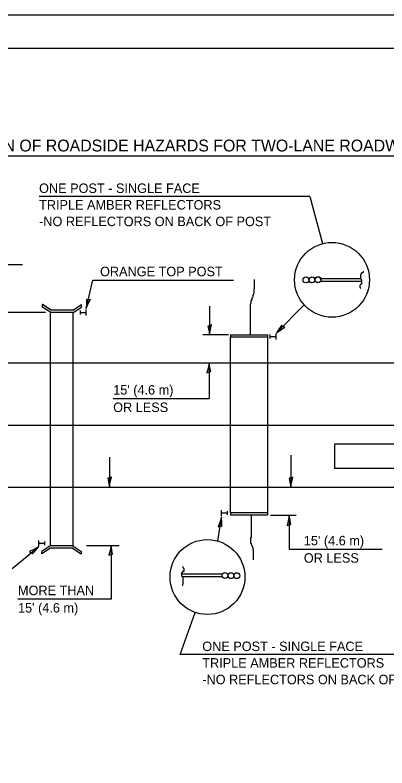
# Model space of a CAD drawing. Extents: x 99355 to 100035, y 99510 to 99962.
# Drawn here: x 99515.2 to 99626.8, y 99735.9 to 99962.2 of the extents above; entities that cross this region are included whole.
import ezdxf

# ---------------------------------------------------------------- set-up
doc = ezdxf.new("R2010")
doc.units = 0
for name, color, linetype in [('Design_EX_Roadway Dimensions', 7, 'Continuous'), ('Design_PR_PMK Symbols', 7, 'Continuous'), ('Design_PR_Roadway Dimensions', 7, 'Continuous'), ('Design_PR_Roadway Notes', 7, 'Continuous'), ('Level 2', 7, 'Continuous'), ('Level 29', 7, 'Continuous'), ('Level 3', 7, 'Continuous'), ('Level 37', 7, 'Continuous'), ('Level 43', 7, 'Continuous'), ('Level 55', 7, 'Continuous'), ('Sheets_50 Reference Boundary', 7, 'Continuous'), ('Sheets_General Details', 7, 'Continuous'), ('Sheets_Printer Plotting Border', 7, 'Continuous'), ('Stage_Construction Traffic Control', 7, 'Continuous')]:
    doc.layers.add(name, color=color, linetype=linetype)

msp = doc.modelspace()

# ---------------------------------------------------------------- linework, layer by layer
at = {"layer": 'Design_PR_PMK Symbols'}
for p, q in [((99606.87, 99883.06), (99618.88, 99883.06)), ((99606.87, 99882.21), (99619.18, 99882.21)), ((99534.67, 99873.38), (99534.67, 99872.24)), ((99534.67, 99872.81), (99536.46, 99872.81)), ((99536.46, 99873.72), (99536.46, 99871.91)), ((99591.69, 99866.16), (99591.69, 99865.02)), ((99593.47, 99866.5), (99593.47, 99864.68)), ((99591.69, 99865.59), (99593.47, 99865.59)), ((99577.15, 99811.64), (99577.15, 99813.45)), ((99578.93, 99812.55), (99577.15, 99812.55)), ((99578.93, 99811.97), (99578.93, 99813.12)), ((99522.34, 99802.52), (99522.34, 99804.33)), ((99524.12, 99803.42), (99522.34, 99803.42)), ((99524.12, 99802.85), (99524.12, 99803.99)), ((99577.41, 99794.21), (99565.17, 99794.21)), ((99577.41, 99793.36), (99565.45, 99793.36))]:
    msp.add_line(p, q, dxfattribs=at)
for points in [[(99619.87, 99885.03), (99619.73, 99885.03), (99619.73, 99884.89), (99619.44, 99884.89), (99619.44, 99884.75), (99619.31, 99884.75), (99619.16, 99884.75), (99619.16, 99884.61), (99619.16, 99884.46), (99619.02, 99884.46), (99619.02, 99884.33), (99619.02, 99884.18), (99618.88, 99884.18), (99618.88, 99884.04), (99618.88, 99883.9), (99618.88, 99883.76), (99618.88, 99883.62), (99618.88, 99883.48), (99618.88, 99883.34), (99618.88, 99883.2), (99618.88, 99883.06), (99618.88, 99882.92), (99619.02, 99882.92), (99619.02, 99882.78), (99619.16, 99882.78), (99619.16, 99882.63), (99619.16, 99882.49), (99619.16, 99882.35), (99619.16, 99882.21), (99619.16, 99882.07), (99619.16, 99881.79), (99619.16, 99881.65), (99619.16, 99881.51), (99619.16, 99881.37), (99619.02, 99881.37), (99619.02, 99881.23), (99618.88, 99881.23), (99618.88, 99881.09), (99618.74, 99880.94), (99618.74, 99880.81), (99618.74, 99880.66), (99618.74, 99880.52), (99618.74, 99880.38), (99618.88, 99880.24), (99618.88, 99880.1), (99619.02, 99880.1)], [(99565.45, 99796.56), (99565.59, 99796.42), (99565.59, 99796.28), (99565.59, 99796.14), (99565.73, 99796), (99565.87, 99795.86), (99565.87, 99795.72), (99565.87, 99795.58), (99565.87, 99795.44), (99565.87, 99795.3), (99565.87, 99795.16), (99565.87, 99795.02), (99565.73, 99795.02), (99565.59, 99795.02), (99565.45, 99795.02), (99565.45, 99794.87), (99565.45, 99794.73), (99565.31, 99794.73), (99565.31, 99794.59), (99565.17, 99794.59), (99565.17, 99794.45), (99565.17, 99794.31), (99565.17, 99794.17), (99565.17, 99794.03), (99565.17, 99793.89), (99565.17, 99793.75), (99565.17, 99793.61), (99565.31, 99793.61), (99565.31, 99793.47), (99565.45, 99793.47), (99565.45, 99793.33), (99565.59, 99793.33), (99565.59, 99793.19), (99565.59, 99793.05), (99565.59, 99792.9), (99565.59, 99792.76), (99565.59, 99792.62), (99565.59, 99792.48), (99565.59, 99792.34), (99565.59, 99792.2), (99565.59, 99792.06), (99565.59, 99791.92), (99565.59, 99791.78), (99565.59, 99791.64), (99565.59, 99791.5), (99565.59, 99791.36), (99565.59, 99791.22), (99565.45, 99791.08), (99565.45, 99790.93), (99565.45, 99790.79), (99565.31, 99790.79)]]:
    msp.add_lwpolyline(points, dxfattribs=at)
for centre in [(99602.54, 99882.61), (99604.3, 99882.61), (99604.31, 99882.62), (99606.09, 99882.63), (99606.12, 99882.68), (99578.2, 99793.79), (99579.98, 99793.72), (99581.74, 99793.72)]:
    msp.add_circle(centre, 0.891, dxfattribs=at)
at = {"layer": 'Design_PR_Roadway Notes'}
for p, q in [((99536.51, 99874.02), (99538.54, 99882.53)), ((99538.54, 99882.53), (99580.73, 99882.53)), ((99593.66, 99866.68), (99601.93, 99875.15)), ((99576.08, 99804.11), (99577.19, 99811.26))]:
    msp.add_line(p, q, dxfattribs=at)
for points in [[(99603.7, 99907.68), (99522.38, 99907.68)], [(99603.7, 99907.68), (99607.45, 99893.52)], [(99517.4, 99887.13), (99475.38, 99887.13), (99468.3, 99873.01)], [(99514.28, 99795.92), (99522.16, 99802.36)], [(99564.77, 99769.99), (99569.21, 99782.68)], [(99631.24, 99769.99), (99564.77, 99769.99)]]:
    msp.add_lwpolyline(points, dxfattribs=at)
for points in [[(99537.8, 99876.76), (99537.19, 99876.66), (99536.64, 99876.7), (99536.6, 99875.53), (99536.51, 99874.02), (99537.16, 99875.49)], [(99596.17, 99868.37), (99595.6, 99868.6), (99595.14, 99868.91), (99594.51, 99867.93), (99593.66, 99866.68), (99594.97, 99867.62)], [(99576.12, 99808.42), (99576.72, 99808.57), (99577.27, 99808.58), (99577.21, 99809.75), (99577.19, 99811.26), (99576.66, 99809.74)], [(99519.47, 99800.96), (99520.02, 99800.67), (99520.43, 99800.31), (99521.17, 99801.22), (99522.16, 99802.36), (99520.75, 99801.58)]]:
    msp.add_lwpolyline(points, close=True, dxfattribs=at)
at = {"layer": 'Level 2'}
msp.add_line((99418.25, 99838.99), (99719.38, 99838.99), dxfattribs=at)
at = {"layer": 'Level 29'}
for p, q in [((99418.25, 99857.68), (99719.38, 99857.68)), ((99418.77, 99820.35), (99719.9, 99820.35))]:
    msp.add_line(p, q, dxfattribs=at)
at = {"layer": 'Level 3'}
msp.add_line((99477.42, 99919.94), (99676.46, 99919.94), dxfattribs=at)
at = {"layer": 'Level 37'}
for p, q in [((99523.31, 99875.23), (99523.31, 99874.47)), ((99525.94, 99873.49), (99523.31, 99875.23)), ((99525.94, 99873.49), (99523.31, 99875.23)), ((99526.01, 99873.49), (99523.38, 99875.23)), ((99532.5, 99873.5), (99535.14, 99875.24)), ((99535.13, 99874.47), (99535.11, 99875.22)), ((99525.86, 99872.79), (99523.31, 99874.47)), ((99525.88, 99872.79), (99525.86, 99872.79)), ((99525.98, 99872.79), (99525.86, 99872.79)), ((99531.37, 99873.5), (99525.94, 99873.49)), ((99532.54, 99872.79), (99525.98, 99872.79)), ((99532.54, 99873.5), (99531.37, 99873.5)), ((99532.56, 99872.79), (99535.13, 99874.47)), ((99579.85, 99866.12), (99579.84, 99865.55)), ((99579.85, 99866.12), (99590.99, 99866.12)), ((99590.99, 99866.12), (99590.99, 99865.55)), ((99579.84, 99865.55), (99590.99, 99865.55)), ((99579.85, 99812.71), (99590.98, 99812.72)), ((99579.85, 99812.71), (99579.86, 99812.01)), ((99579.85, 99812.01), (99590.98, 99812.02)), ((99590.98, 99812.71), (99590.98, 99812.02)), ((99525.75, 99802.7), (99523.19, 99801.03)), ((99532.55, 99802.7), (99525.75, 99802.7)), ((99532.55, 99802.7), (99535.01, 99801.03)), ((99525.83, 99802), (99523.19, 99800.27)), ((99523.19, 99800.27), (99523.19, 99801.03)), ((99531.25, 99802), (99525.83, 99802)), ((99532.38, 99801.99), (99531.25, 99802)), ((99532.38, 99802), (99535.01, 99800.27)), ((99535.01, 99801.03), (99535.01, 99800.26))]:
    msp.add_line(p, q, dxfattribs=at)
for points in [[(99585.83, 99866.12), (99585.83, 99875.08), (99585.97, 99875.5), (99586.11, 99875.78), (99586.11, 99876.06), (99586.11, 99876.34), (99586.25, 99876.62), (99586.4, 99876.76), (99586.4, 99877.19), (99586.53, 99877.33), (99586.68, 99877.75), (99586.68, 99878.03), (99586.82, 99878.31), (99586.82, 99878.59), (99586.96, 99878.88), (99586.96, 99879.02), (99586.96, 99879.3), (99586.96, 99879.58), (99586.96, 99879.86), (99587.1, 99880.14), (99587.1, 99880.43), (99587.1, 99880.71), (99587.1, 99880.85), (99587.1, 99880.99), (99587.1, 99881.27), (99587.1, 99881.55), (99587.1, 99881.83), (99587.1, 99882.11), (99587.1, 99882.54), (99587.1, 99882.75)], [(99532.55, 99872.77), (99532.55, 99802.7), (99525.76, 99802.7), (99525.76, 99872.79)], [(99579.85, 99812.71), (99579.85, 99865.55)], [(99590.98, 99865.55), (99590.98, 99812.71)], [(99586.03, 99812.02), (99586.03, 99807.07), (99586.03, 99806.9), (99586.03, 99806.74), (99586.03, 99806.57), (99586.03, 99806.4), (99586.03, 99806.23), (99586.03, 99806.06), (99586.03, 99805.89), (99586.03, 99805.73), (99586.03, 99805.56), (99586.03, 99805.39), (99586.03, 99805.22), (99586.03, 99805.05), (99585.86, 99805.05), (99585.86, 99804.89), (99585.86, 99804.72), (99585.86, 99804.55), (99585.86, 99804.38), (99585.86, 99804.21), (99585.86, 99804.04), (99585.86, 99803.88), (99585.86, 99803.71), (99585.86, 99803.54), (99586.03, 99803.37), (99586.03, 99803.2), (99586.2, 99803.03), (99586.2, 99802.87), (99586.36, 99802.7), (99586.36, 99802.53), (99586.36, 99802.36), (99586.53, 99802.19), (99586.53, 99802.03), (99586.53, 99801.86), (99586.53, 99801.69), (99586.53, 99801.52), (99586.7, 99801.52), (99586.7, 99801.35), (99586.7, 99801.18), (99586.7, 99801.01), (99586.7, 99800.85), (99586.7, 99800.68), (99586.7, 99800.51), (99586.7, 99800.34), (99586.7, 99800.17), (99586.7, 99800.01), (99586.7, 99799.84), (99586.7, 99799.67), (99586.7, 99799.5), (99586.7, 99799.33), (99586.7, 99799.16), (99586.7, 99798.99), (99586.7, 99798.83), (99586.7, 99798.66), (99586.7, 99798.49), (99586.7, 99798.49)]]:
    msp.add_lwpolyline(points, dxfattribs=at)
at = {"layer": 'Level 43'}
for p, q in [((99524.27, 99872.82), (99510.72, 99872.82)), ((99573.58, 99874.7), (99573.58, 99866.11)), ((99579.25, 99866.11), (99571.51, 99866.11)), ((99573.41, 99857.68), (99573.41, 99846.95)), ((99544.63, 99846.95), (99573.41, 99846.95)), ((99597.98, 99829.95), (99597.98, 99820.36)), ((99543.47, 99829.37), (99543.47, 99820.35)), ((99599.61, 99811.76), (99591.87, 99811.76)), ((99597.47, 99811.78), (99597.47, 99801.66)), ((99536.57, 99802.82), (99546.45, 99802.82)), ((99597.47, 99801.66), (99625.41, 99801.66))]:
    msp.add_line(p, q, dxfattribs=at)
for points in [[(99574.2, 99869.08), (99573.63, 99868.83), (99573.08, 99868.74), (99573.32, 99867.59), (99573.58, 99866.11), (99573.87, 99867.69)], [(99572.79, 99854.71), (99573.36, 99854.96), (99573.91, 99855.05), (99573.67, 99856.2), (99573.41, 99857.68), (99573.12, 99856.1)], [(99544.09, 99823.32), (99543.52, 99823.08), (99542.97, 99822.98), (99543.21, 99821.84), (99543.47, 99820.35), (99543.76, 99821.93)], [(99598.6, 99823.33), (99598.03, 99823.09), (99597.48, 99823), (99597.72, 99821.85), (99597.98, 99820.36), (99598.27, 99821.95)], [(99596.85, 99808.81), (99597.42, 99809.05), (99597.97, 99809.14), (99597.73, 99810.29), (99597.47, 99811.78), (99597.19, 99810.19)], [(99543.36, 99799.85), (99543.93, 99800.09), (99544.47, 99800.19), (99544.23, 99801.34), (99543.98, 99802.82), (99543.69, 99801.24)]]:
    msp.add_lwpolyline(points, close=True, dxfattribs=at)
for points in [[(99543.98, 99802.82), (99543.98, 99786.67)], [(99543.98, 99786.67), (99516.04, 99786.67)]]:
    msp.add_lwpolyline(points, dxfattribs=at)
at = {"layer": 'Level 55'}
for centre in [(99610.33, 99882.64), (99572.94, 99793.31)]:
    msp.add_circle(centre, 11.25, dxfattribs=at)
at = {"layer": 'Sheets_50 Reference Boundary'}
msp.add_lwpolyline([(99394.64, 99952.22), (100024.64, 99952.22), (100024.64, 99552.22), (99394.64, 99552.22)], close=True, dxfattribs=at)
at = {"layer": 'Sheets_General Details'}
msp.add_line((100034.64, 99962.22), (99354.64, 99962.22), dxfattribs=at)
msp.add_lwpolyline([(99394.64, 99952.22), (100024.64, 99952.22), (100024.64, 99532.22), (99394.64, 99532.22)], close=True, dxfattribs=at)
at = {"layer": 'Sheets_Printer Plotting Border'}
msp.add_lwpolyline([(99354.64, 99522.22), (100034.64, 99522.22), (100034.64, 99962.22), (99354.64, 99962.22)], close=True, dxfattribs=at)
at = {"layer": 'Stage_Construction Traffic Control'}
msp.add_lwpolyline([(99611.13, 99833.2), (99611.13, 99826.07), (99633.69, 99826.07), (99633.69, 99822.51), (99646.75, 99829.64), (99633.69, 99836.76), (99633.69, 99833.2)], close=True, dxfattribs=at)

# ---------------------------------------------------------------- texts
at = {"layer": 'Design_EX_Roadway Dimensions'}
msp.add_text('IDENTIFICATION OF ROADSIDE HAZARDS FOR TWO-LANE ROADWAYS', height=3.5625, dxfattribs=at).set_placement((99477.29, 99921.22))
at = {"layer": 'Design_PR_Roadway Dimensions'}
for s, p in [("15' (4.6 m)", (99544.63, 99848.14)), ('OR LESS', (99544.63, 99842.91)), ("15' (4.6 m)", (99601.88, 99802.84)), ('OR LESS', (99601.88, 99797.62)), ('MORE THAN', (99516.04, 99787.86)), ("15' (4.6 m)", (99516.04, 99782.63))]:
    msp.add_text(s, height=2.85, dxfattribs=at).set_placement(p)
at = {"layer": 'Design_PR_Roadway Notes'}
for s, p in [('ONE POST - SINGLE FACE', (99522.38, 99908.75)), ('TRIPLE AMBER REFLECTORS', (99522.38, 99903.76)), ('-NO REFLECTORS ON BACK OF POST', (99522.38, 99898.77)), ('ORANGE TOP POST', (99540.68, 99883.72)), ('ONE POST - SINGLE FACE', (99571.38, 99771.06)), ('TRIPLE AMBER REFLECTORS', (99571.38, 99766.08)), ('-NO REFLECTORS ON BACK OF POST', (99571.38, 99761.09))]:
    msp.add_text(s, height=2.85, dxfattribs=at).set_placement(p)

doc.saveas('drawing.dxf')
